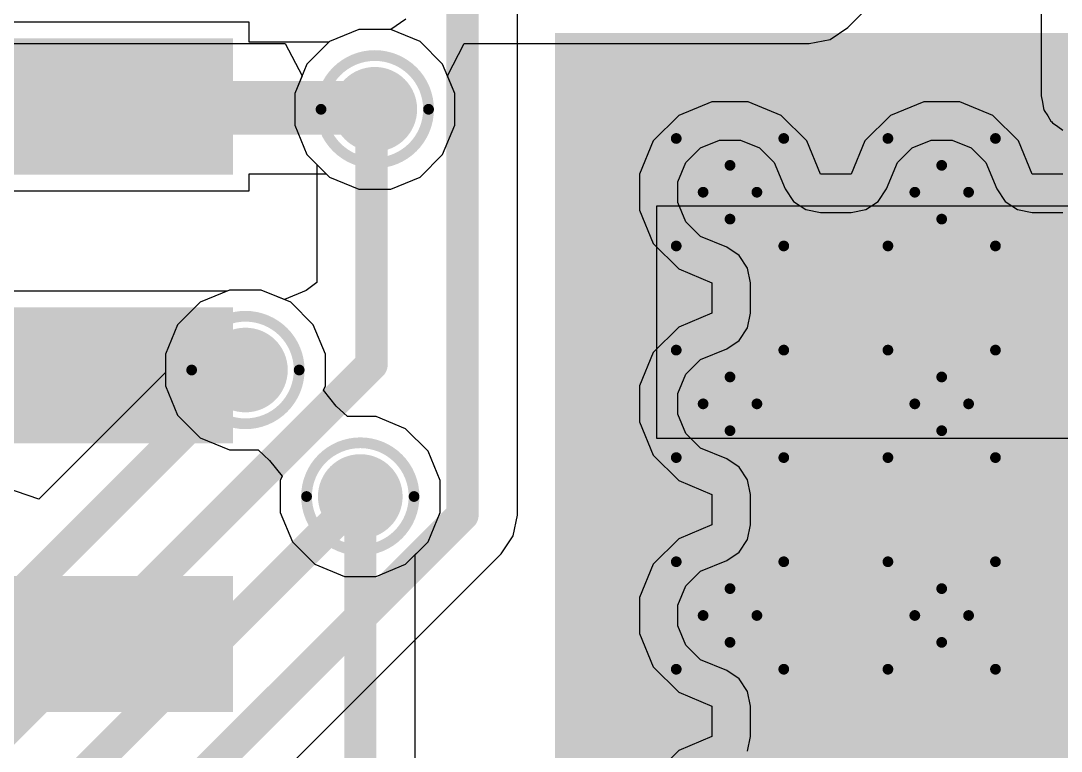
# Model space of a CAD drawing. Header units: inches. Extents: x -10 to 344, y -7 to 75.
# Drawn here: x 43.528 to 48.443, y 2.288 to 5.739 of the extents above; entities that cross this region are included whole.
import ezdxf

# ---------------------------------------------------------------- set-up
doc = ezdxf.new("R2010")
doc.units = ezdxf.units.IN
for name, color, linetype in [('Bottom Layer', 5, 'Continuous'), ('Drill Drawing', 1, 'Continuous'), ('Mid Layer 1', 16, 'Continuous'), ('Mid Layer 2', 76, 'Continuous'), ('Top Layer', 1, 'Continuous'), ('Top Paste', 8, 'Continuous'), ('Top Solder', 216, 'Continuous'), ('Via Holes', 16, 'Continuous')]:
    doc.layers.add(name, color=color, linetype=linetype)

# ---------------------------------------------------------------- blocks, each defined once
blk = doc.blocks.new('8_WSON__8_6__28')
at = {"layer": 'Top Layer'}
for points in [[(-1.69999787, 2.14999951), (1.70000295, 2.14999951), (1.70000295, -2.14999951), (-1.69999787, -2.14999951)], [(3.42500331, 0.85499956), (4.365003969999999, 0.85499956), (4.365003969999999, 0.41500044), (3.42500331, 0.41500044)], [(3.42500331, -0.41500044), (4.365003969999999, -0.41500044), (4.365003969999999, -0.85499956), (3.42500331, -0.85499956)], [(3.42500331, -1.68500044), (4.365003969999999, -1.68500044), (4.365003969999999, -2.12499956), (3.42500331, -2.12499956)]]:
    blk.add_hatch(color=1, dxfattribs=at).paths.add_polyline_path(points)
at = {"layer": 'Top Paste'}
for points in [[(3.42500331, 0.85499956), (4.365003969999999, 0.85499956), (4.365003969999999, 0.41500044), (3.42500331, 0.41500044)], [(3.42500331, -0.41500044), (4.365003969999999, -0.41500044), (4.365003969999999, -0.85499956), (3.42500331, -0.85499956)], [(3.42500331, -1.68500044), (4.365003969999999, -1.68500044), (4.365003969999999, -2.12499956), (3.42500331, -2.12499956)]]:
    blk.add_hatch(color=8, dxfattribs=at).paths.add_polyline_path(points)
at = {"layer": 'Top Solder'}
for points in [[(-1.80159787, 2.25159951), (1.80160295, 2.25159951), (1.80160295, -2.25159951), (-1.80159787, -2.25159951)], [(3.32340331, 0.9565995599999999), (4.46660397, 0.9565995599999999), (4.46660397, 0.31340044), (3.32340331, 0.31340044)], [(3.32340331, -0.31340044), (4.46660397, -0.31340044), (4.46660397, -0.9565995599999999), (3.32340331, -0.9565995599999999)], [(3.32340331, -1.58340044), (4.46660397, -1.58340044), (4.46660397, -2.22659956), (3.32340331, -2.22659956)]]:
    blk.add_hatch(color=216, dxfattribs=at).paths.add_polyline_path(points)

msp = doc.modelspace()

# ---------------------------------------------------------------- hatches: boundary and pattern name
at = {"layer": 'Bottom Layer'}
h = msp.add_hatch(color=5, dxfattribs=at)
edge = h.paths.add_edge_path()
edge.add_arc((45.20050141999999, 5.32083518), 0.1999996, 0, 360)
h = msp.add_hatch(color=5, dxfattribs=at)
edge = h.paths.add_edge_path()
edge.add_arc((46.87860322, 4.928997), 0.2499995, 0, 360)
h = msp.add_hatch(color=5, dxfattribs=at)
edge = h.paths.add_edge_path()
edge.add_arc((47.87860376, 4.92899446), 0.2499995, 0, 360)
h = msp.add_hatch(color=5, dxfattribs=at)
edge = h.paths.add_edge_path()
edge.add_arc((44.58939266, 4.088894539999999), 0.1999996, 0, 360)
h = msp.add_hatch(color=5, dxfattribs=at)
edge = h.paths.add_edge_path()
edge.add_arc((46.87860322, 3.92899646), 0.2499995, 0, 360)
h = msp.add_hatch(color=5, dxfattribs=at)
edge = h.paths.add_edge_path()
edge.add_arc((47.87860376, 3.92899392), 0.2499995, 0, 360)
h = msp.add_hatch(color=5, dxfattribs=at)
edge = h.paths.add_edge_path()
edge.add_arc((45.13205858, 3.4911411), 0.1999996, 0, 360)
h = msp.add_hatch(color=5, dxfattribs=at)
edge = h.paths.add_edge_path()
edge.add_arc((46.87860322, 2.92899846), 0.2499995, 0, 360)
h = msp.add_hatch(color=5, dxfattribs=at)
edge = h.paths.add_edge_path()
edge.add_arc((47.87860376, 2.92899592), 0.2499995, 0, 360)
at = {"layer": 'Mid Layer 1'}
h = msp.add_hatch(color=16, dxfattribs=at)
edge = h.paths.add_edge_path()
edge.add_arc((45.20050141999999, 5.32083518), 0.1999996, 0, 360)
h = msp.add_hatch(color=16, dxfattribs=at)
edge = h.paths.add_edge_path()
edge.add_arc((46.87860322, 4.928997), 0.2499995, 0, 360)
h = msp.add_hatch(color=16, dxfattribs=at)
edge = h.paths.add_edge_path()
edge.add_arc((47.87860376, 4.92899446), 0.2499995, 0, 360)
h = msp.add_hatch(color=16, dxfattribs=at)
edge = h.paths.add_edge_path()
edge.add_arc((44.58939266, 4.088894539999999), 0.1999996, 0, 360)
h = msp.add_hatch(color=16, dxfattribs=at)
edge = h.paths.add_edge_path()
edge.add_arc((46.87860322, 3.92899646), 0.2499995, 0, 360)
h = msp.add_hatch(color=16, dxfattribs=at)
edge = h.paths.add_edge_path()
edge.add_arc((47.87860376, 3.92899392), 0.2499995, 0, 360)
h = msp.add_hatch(color=16, dxfattribs=at)
edge = h.paths.add_edge_path()
edge.add_arc((45.13205858, 3.4911411), 0.1999996, 0, 360)
h = msp.add_hatch(color=16, dxfattribs=at)
edge = h.paths.add_edge_path()
edge.add_arc((46.87860322, 2.92899846), 0.2499995, 0, 360)
h = msp.add_hatch(color=16, dxfattribs=at)
edge = h.paths.add_edge_path()
edge.add_arc((47.87860376, 2.92899592), 0.2499995, 0, 360)
at = {"layer": 'Mid Layer 2'}
h = msp.add_hatch(color=76, dxfattribs=at)
edge = h.paths.add_edge_path()
edge.add_arc((45.20050141999999, 5.32083518), 0.1999996, 0, 360)
h = msp.add_hatch(color=76, dxfattribs=at)
edge = h.paths.add_edge_path()
edge.add_arc((46.87860322, 4.928997), 0.2499995, 0, 360)
h = msp.add_hatch(color=76, dxfattribs=at)
edge = h.paths.add_edge_path()
edge.add_arc((47.87860376, 4.92899446), 0.2499995, 0, 360)
h = msp.add_hatch(color=76, dxfattribs=at)
edge = h.paths.add_edge_path()
edge.add_arc((44.58939266, 4.088894539999999), 0.1999996, 0, 360)
h = msp.add_hatch(color=76, dxfattribs=at)
edge = h.paths.add_edge_path()
edge.add_arc((46.87860322, 3.92899646), 0.2499995, 0, 360)
h = msp.add_hatch(color=76, dxfattribs=at)
edge = h.paths.add_edge_path()
edge.add_arc((47.87860376, 3.92899392), 0.2499995, 0, 360)
h = msp.add_hatch(color=76, dxfattribs=at)
edge = h.paths.add_edge_path()
edge.add_arc((45.13205858, 3.4911411), 0.1999996, 0, 360)
h = msp.add_hatch(color=76, dxfattribs=at)
edge = h.paths.add_edge_path()
edge.add_arc((46.87860322, 2.92899846), 0.2499995, 0, 360)
h = msp.add_hatch(color=76, dxfattribs=at)
edge = h.paths.add_edge_path()
edge.add_arc((47.87860376, 2.92899592), 0.2499995, 0, 360)
at = {"layer": 'Top Layer'}
h = msp.add_hatch(color=1, dxfattribs=at)
edge = h.paths.add_edge_path()
edge.add_arc((45.20050141999999, 5.32083518), 0.1999996, 0, 360)
h = msp.add_hatch(color=1, dxfattribs=at)
edge = h.paths.add_edge_path()
edge.add_arc((46.87860322, 4.928997), 0.2499995, 0, 360)
h = msp.add_hatch(color=1, dxfattribs=at)
edge = h.paths.add_edge_path()
edge.add_arc((47.87860376, 4.92899446), 0.2499995, 0, 360)
h = msp.add_hatch(color=1, dxfattribs=at)
edge = h.paths.add_edge_path()
edge.add_arc((44.58939266, 4.088894539999999), 0.1999996, 0, 360)
h = msp.add_hatch(color=1, dxfattribs=at)
edge = h.paths.add_edge_path()
edge.add_arc((46.87860322, 3.92899646), 0.2499995, 0, 360)
h = msp.add_hatch(color=1, dxfattribs=at)
edge = h.paths.add_edge_path()
edge.add_arc((47.87860376, 3.92899392), 0.2499995, 0, 360)
h = msp.add_hatch(color=1, dxfattribs=at)
edge = h.paths.add_edge_path()
edge.add_arc((45.13205858, 3.4911411), 0.1999996, 0, 360)
h = msp.add_hatch(color=1, dxfattribs=at)
edge = h.paths.add_edge_path()
edge.add_arc((46.87860322, 2.92899846), 0.2499995, 0, 360)
h = msp.add_hatch(color=1, dxfattribs=at)
edge = h.paths.add_edge_path()
edge.add_arc((47.87860376, 2.92899592), 0.2499995, 0, 360)
at = {"layer": 'Via Holes'}
h = msp.add_hatch(color=7, dxfattribs=at)
edge = h.paths.add_edge_path()
edge.add_arc((45.20050141999999, 5.32083518), 0.0999998, 0, 360)
h = msp.add_hatch(color=7, dxfattribs=at)
edge = h.paths.add_edge_path()
edge.add_arc((46.87860322, 4.928997), 0.12499848, 0, 360)
h = msp.add_hatch(color=7, dxfattribs=at)
edge = h.paths.add_edge_path()
edge.add_arc((47.87860376, 4.92899446), 0.12499848, 0, 360)
h = msp.add_hatch(color=7, dxfattribs=at)
edge = h.paths.add_edge_path()
edge.add_arc((44.58939266, 4.088894539999999), 0.0999998, 0, 360)
h = msp.add_hatch(color=7, dxfattribs=at)
edge = h.paths.add_edge_path()
edge.add_arc((46.87860322, 3.92899646), 0.12499848, 0, 360)
h = msp.add_hatch(color=7, dxfattribs=at)
edge = h.paths.add_edge_path()
edge.add_arc((47.87860376, 3.92899392), 0.12499848, 0, 360)
h = msp.add_hatch(color=7, dxfattribs=at)
edge = h.paths.add_edge_path()
edge.add_arc((45.13205858, 3.4911411), 0.0999998, 0, 360)
h = msp.add_hatch(color=7, dxfattribs=at)
edge = h.paths.add_edge_path()
edge.add_arc((46.87860322, 2.92899846), 0.12499848, 0, 360)
h = msp.add_hatch(color=7, dxfattribs=at)
edge = h.paths.add_edge_path()
edge.add_arc((47.87860376, 2.92899592), 0.12499848, 0, 360)

# ---------------------------------------------------------------- linework, layer by layer
at = {"layer": 'Bottom Layer'}
for p, q in [((48.3488238, 7.750672839999999), (48.3488238, 5.38461966)), ((45.87391384, 3.40381082), (45.87391384, 6.00193364)), ((45.34668858, 5.7461023), (45.27564732, 5.69863478)), ((45.12535298, 5.69863478), (44.98649626, 5.64111902)), ((45.27564732, 5.69863478), (45.12535298, 5.69863478)), ((44.98649626, 5.64111902), (44.88021757999999, 5.53484034)), ((44.88021757999999, 5.53484034), (44.82270181999999, 5.39598362)), ((44.82270181999999, 5.39598362), (44.82270181999999, 5.245686739999999)), ((48.3488238, 5.38461966), (48.35471406, 5.355005799999999)), ((48.35471406, 5.355005799999999), (48.35886695999999, 5.32511762)), ((48.35886695999999, 5.32511762), (48.36157967999999, 5.32049736)), ((48.36157967999999, 5.32049736), (48.36262361999999, 5.315247179999999)), ((48.36262361999999, 5.315247179999999), (48.3793927, 5.29014944)), ((48.3793927, 5.29014944), (48.39467334, 5.26411698)), ((48.39467334, 5.26411698), (48.39894308, 5.260888639999999)), ((48.39894308, 5.260888639999999), (48.40191995999999, 5.256433479999999)), ((44.82270181999999, 5.245686739999999), (44.88021757999999, 5.106830019999999)), ((48.40191995999999, 5.256433479999999), (48.42701769999999, 5.2396644)), ((48.42701769999999, 5.2396644), (48.4510969, 5.22146022)), ((44.88021757999999, 5.106830019999999), (44.92645574, 5.06059186)), ((44.92645574, 5.06059186), (44.92645574, 4.50164708)), ((46.5328, 3.7656897), (46.5328, 4.8652049)), ((46.5328, 4.8652049), (49.0797596, 4.86520236)), ((44.92645574, 4.50164708), (44.8770502, 4.464524979999999)), ((44.51424421999999, 4.46669414), (44.3753875, 4.40917838)), ((44.6645411, 4.46669414), (44.51424421999999, 4.46669414)), ((44.7740532, 4.42133228), (44.6645411, 4.46669414)), ((44.8770502, 4.464524979999999), (44.7740532, 4.42133228)), ((44.3753875, 4.40917838), (44.26910882, 4.302899699999999)), ((44.26910882, 4.302899699999999), (44.21159306, 4.16404298)), ((44.21159306, 4.16404298), (44.21159306, 4.07734262)), ((44.21159306, 4.07734262), (43.61343068, 3.47918024)), ((52.42670236, 3.7656897), (46.5328, 3.7656897)), ((43.61343068, 3.47918024), (43.45249374, 3.53376992)), ((45.8542009, 3.3047051), (45.87391384, 3.40381082)), ((45.79806182, 3.22068698), (45.8542009, 3.3047051)), ((44.71887932, 2.14150448), (45.79806182, 3.22068698))]:
    msp.add_line(p, q, dxfattribs=at)
for points in [[(45.61493797999999, 3.40381082, 0.1524, 0.1524, 0), (45.61493797999999, 6.00193364, 0.1524, 0.1524, 0)], [(45.18543159999999, 5.30576536, 0.1524, 0.1524, 0), (45.20050141999999, 5.32083518, 0.1524, 0.1524, 0)], [(45.18543159999999, 4.1147238, 0.1524, 0.1524, 0), (45.18543159999999, 5.30576536, 0.1524, 0.1524, 0)], [(43.1556033, 2.0848955, 0.1524, 0.1524, 0), (45.18543159999999, 4.1147238, 0.1524, 0.1524, 0)], [(42.86479362, 2.3642955, 0.1524, 0.1524, 0), (44.58939266, 4.088894539999999, 0.1524, 0.1524, 0)], [(43.44641298, 1.8054955, 0.1524, 0.1524, 0), (45.13206365999999, 3.49114618, 0.1524, 0.1524, 0)], [(43.31975588, 1.10862872, 0.1524, 0.1524, 0), (45.61493797999999, 3.40381082, 0.1524, 0.1524, 0)]]:
    msp.add_lwpolyline(points, format="xyseb", dxfattribs=at)
for points in [[(45.1473316, 5.30576536, 0.0762, 0.0762, 1), (45.22353159999999, 5.30576536, 0.0762, 0.0762, 1)], [(45.1473316, 5.30576536, 0.0762, 0.0762, 1), (45.22353159999999, 5.30576536, 0.0762, 0.0762, 1)], [(45.16240142, 5.32083518, 0.0762, 0.0762, 1), (45.23860141999999, 5.32083518, 0.0762, 0.0762, 1)], [(45.1473316, 4.1147238, 0.0762, 0.0762, 1), (45.22353159999999, 4.1147238, 0.0762, 0.0762, 1)], [(45.1473316, 4.1147238, 0.0762, 0.0762, 1), (45.22353159999999, 4.1147238, 0.0762, 0.0762, 1)], [(44.55129266, 4.088894539999999, 0.0762, 0.0762, 1), (44.62749265999999, 4.088894539999999, 0.0762, 0.0762, 1)], [(45.09396365999999, 3.49114618, 0.0762, 0.0762, 1), (45.17016366, 3.49114618, 0.0762, 0.0762, 1)], [(45.57683797999999, 3.40381082, 0.0762, 0.0762, 1), (45.65303798, 3.40381082, 0.0762, 0.0762, 1)], [(45.57683797999999, 3.40381082, 0.0762, 0.0762, 1), (45.65303798, 3.40381082, 0.0762, 0.0762, 1)]]:
    msp.add_lwpolyline(points, format="xyseb", close=True, dxfattribs=at)
at = {"layer": 'Drill Drawing'}
for points in [[(45.45450142, 5.32083518, 0.0508, 0.0508, 1), (44.94650142, 5.32083518, 0.0508, 0.0508, 1)], [(44.93380141999999, 5.32083518, 0.0254, 0.0254, 1), (44.95920142, 5.32083518, 0.0254, 0.0254, 1)], [(45.44180142, 5.32083518, 0.0254, 0.0254, 1), (45.46720141999999, 5.32083518, 0.0254, 0.0254, 1)], [(46.61190322, 5.182996999999999, 0.0254, 0.0254, 1), (46.63730322, 5.182996999999999, 0.0254, 0.0254, 1)], [(46.61190322, 5.182996999999999, 0.0254, 0.0254, 1), (46.63730322, 5.182996999999999, 0.0254, 0.0254, 1)], [(47.11990322, 5.182996999999999, 0.0254, 0.0254, 1), (47.14530322, 5.182996999999999, 0.0254, 0.0254, 1)], [(47.11990322, 5.182996999999999, 0.0254, 0.0254, 1), (47.14530322, 5.182996999999999, 0.0254, 0.0254, 1)], [(47.61190376, 5.18299446, 0.0254, 0.0254, 1), (47.63730375999999, 5.18299446, 0.0254, 0.0254, 1)], [(47.61190376, 5.18299446, 0.0254, 0.0254, 1), (47.63730375999999, 5.18299446, 0.0254, 0.0254, 1)], [(48.11990376, 5.18299446, 0.0254, 0.0254, 1), (48.14530376, 5.18299446, 0.0254, 0.0254, 1)], [(48.11990376, 5.18299446, 0.0254, 0.0254, 1), (48.14530376, 5.18299446, 0.0254, 0.0254, 1)], [(46.86590322, 5.055997, 0.0254, 0.0254, 1), (46.89130322, 5.055997, 0.0254, 0.0254, 1)], [(46.86590322, 5.055997, 0.0254, 0.0254, 1), (46.89130322, 5.055997, 0.0254, 0.0254, 1)], [(47.86590376, 5.05599446, 0.0254, 0.0254, 1), (47.89130376, 5.05599446, 0.0254, 0.0254, 1)], [(47.86590376, 5.05599446, 0.0254, 0.0254, 1), (47.89130376, 5.05599446, 0.0254, 0.0254, 1)], [(46.73890322, 4.928997, 0.0254, 0.0254, 1), (46.76430322, 4.928997, 0.0254, 0.0254, 1)], [(46.73890322, 4.928997, 0.0254, 0.0254, 1), (46.76430322, 4.928997, 0.0254, 0.0254, 1)], [(46.99290322, 4.928997, 0.0254, 0.0254, 1), (47.01830322, 4.928997, 0.0254, 0.0254, 1)], [(46.99290322, 4.928997, 0.0254, 0.0254, 1), (47.01830322, 4.928997, 0.0254, 0.0254, 1)], [(47.73890375999999, 4.92899446, 0.0254, 0.0254, 1), (47.76430376, 4.92899446, 0.0254, 0.0254, 1)], [(47.73890375999999, 4.92899446, 0.0254, 0.0254, 1), (47.76430376, 4.92899446, 0.0254, 0.0254, 1)], [(47.99290376, 4.92899446, 0.0254, 0.0254, 1), (48.01830376, 4.92899446, 0.0254, 0.0254, 1)], [(47.99290376, 4.92899446, 0.0254, 0.0254, 1), (48.01830376, 4.92899446, 0.0254, 0.0254, 1)], [(46.86590322, 4.801997, 0.0254, 0.0254, 1), (46.89130322, 4.801997, 0.0254, 0.0254, 1)], [(46.86590322, 4.801997, 0.0254, 0.0254, 1), (46.89130322, 4.801997, 0.0254, 0.0254, 1)], [(47.86590376, 4.80199446, 0.0254, 0.0254, 1), (47.89130376, 4.80199446, 0.0254, 0.0254, 1)], [(47.86590376, 4.80199446, 0.0254, 0.0254, 1), (47.89130376, 4.80199446, 0.0254, 0.0254, 1)], [(46.61190322, 4.674996999999999, 0.0254, 0.0254, 1), (46.63730322, 4.674996999999999, 0.0254, 0.0254, 1)], [(46.61190322, 4.674996999999999, 0.0254, 0.0254, 1), (46.63730322, 4.674996999999999, 0.0254, 0.0254, 1)], [(47.11990322, 4.674996999999999, 0.0254, 0.0254, 1), (47.14530322, 4.674996999999999, 0.0254, 0.0254, 1)], [(47.11990322, 4.674996999999999, 0.0254, 0.0254, 1), (47.14530322, 4.674996999999999, 0.0254, 0.0254, 1)], [(47.61190376, 4.67499446, 0.0254, 0.0254, 1), (47.63730375999999, 4.67499446, 0.0254, 0.0254, 1)], [(47.61190376, 4.67499446, 0.0254, 0.0254, 1), (47.63730375999999, 4.67499446, 0.0254, 0.0254, 1)], [(48.11990376, 4.67499446, 0.0254, 0.0254, 1), (48.14530376, 4.67499446, 0.0254, 0.0254, 1)], [(48.11990376, 4.67499446, 0.0254, 0.0254, 1), (48.14530376, 4.67499446, 0.0254, 0.0254, 1)], [(44.84339266, 4.088894539999999, 0.0508, 0.0508, 1), (44.33539266, 4.088894539999999, 0.0508, 0.0508, 1)], [(46.61190322, 4.18299646, 0.0254, 0.0254, 1), (46.63730322, 4.18299646, 0.0254, 0.0254, 1)], [(46.61190322, 4.18299646, 0.0254, 0.0254, 1), (46.63730322, 4.18299646, 0.0254, 0.0254, 1)], [(47.11990322, 4.18299646, 0.0254, 0.0254, 1), (47.14530322, 4.18299646, 0.0254, 0.0254, 1)], [(47.11990322, 4.18299646, 0.0254, 0.0254, 1), (47.14530322, 4.18299646, 0.0254, 0.0254, 1)], [(47.61190376, 4.182993919999999, 0.0254, 0.0254, 1), (47.63730375999999, 4.182993919999999, 0.0254, 0.0254, 1)], [(47.61190376, 4.182993919999999, 0.0254, 0.0254, 1), (47.63730375999999, 4.182993919999999, 0.0254, 0.0254, 1)], [(48.11990376, 4.182993919999999, 0.0254, 0.0254, 1), (48.14530376, 4.182993919999999, 0.0254, 0.0254, 1)], [(48.11990376, 4.182993919999999, 0.0254, 0.0254, 1), (48.14530376, 4.182993919999999, 0.0254, 0.0254, 1)], [(44.32269265999999, 4.088894539999999, 0.0254, 0.0254, 1), (44.34809266, 4.088894539999999, 0.0254, 0.0254, 1)], [(44.83069266, 4.088894539999999, 0.0254, 0.0254, 1), (44.85609266, 4.088894539999999, 0.0254, 0.0254, 1)], [(46.86590322, 4.055996459999999, 0.0254, 0.0254, 1), (46.89130322, 4.055996459999999, 0.0254, 0.0254, 1)], [(46.86590322, 4.055996459999999, 0.0254, 0.0254, 1), (46.89130322, 4.055996459999999, 0.0254, 0.0254, 1)], [(47.86590376, 4.05599392, 0.0254, 0.0254, 1), (47.89130376, 4.05599392, 0.0254, 0.0254, 1)], [(47.86590376, 4.05599392, 0.0254, 0.0254, 1), (47.89130376, 4.05599392, 0.0254, 0.0254, 1)], [(46.73890322, 3.92899646, 0.0254, 0.0254, 1), (46.76430322, 3.92899646, 0.0254, 0.0254, 1)], [(46.73890322, 3.92899646, 0.0254, 0.0254, 1), (46.76430322, 3.92899646, 0.0254, 0.0254, 1)], [(46.99290322, 3.92899646, 0.0254, 0.0254, 1), (47.01830322, 3.92899646, 0.0254, 0.0254, 1)], [(46.99290322, 3.92899646, 0.0254, 0.0254, 1), (47.01830322, 3.92899646, 0.0254, 0.0254, 1)], [(47.73890375999999, 3.92899392, 0.0254, 0.0254, 1), (47.76430376, 3.92899392, 0.0254, 0.0254, 1)], [(47.73890375999999, 3.92899392, 0.0254, 0.0254, 1), (47.76430376, 3.92899392, 0.0254, 0.0254, 1)], [(47.99290376, 3.92899392, 0.0254, 0.0254, 1), (48.01830376, 3.92899392, 0.0254, 0.0254, 1)], [(47.99290376, 3.92899392, 0.0254, 0.0254, 1), (48.01830376, 3.92899392, 0.0254, 0.0254, 1)], [(46.86590322, 3.80199646, 0.0254, 0.0254, 1), (46.89130322, 3.80199646, 0.0254, 0.0254, 1)], [(46.86590322, 3.80199646, 0.0254, 0.0254, 1), (46.89130322, 3.80199646, 0.0254, 0.0254, 1)], [(47.86590376, 3.80199392, 0.0254, 0.0254, 1), (47.89130376, 3.80199392, 0.0254, 0.0254, 1)], [(47.86590376, 3.80199392, 0.0254, 0.0254, 1), (47.89130376, 3.80199392, 0.0254, 0.0254, 1)], [(45.38605858, 3.4911411, 0.0508, 0.0508, 1), (44.87805858, 3.4911411, 0.0508, 0.0508, 1)], [(46.61190322, 3.67499646, 0.0254, 0.0254, 1), (46.63730322, 3.67499646, 0.0254, 0.0254, 1)], [(46.61190322, 3.67499646, 0.0254, 0.0254, 1), (46.63730322, 3.67499646, 0.0254, 0.0254, 1)], [(47.11990322, 3.67499646, 0.0254, 0.0254, 1), (47.14530322, 3.67499646, 0.0254, 0.0254, 1)], [(47.11990322, 3.67499646, 0.0254, 0.0254, 1), (47.14530322, 3.67499646, 0.0254, 0.0254, 1)], [(47.61190376, 3.67499392, 0.0254, 0.0254, 1), (47.63730375999999, 3.67499392, 0.0254, 0.0254, 1)], [(47.61190376, 3.67499392, 0.0254, 0.0254, 1), (47.63730375999999, 3.67499392, 0.0254, 0.0254, 1)], [(48.11990376, 3.67499392, 0.0254, 0.0254, 1), (48.14530376, 3.67499392, 0.0254, 0.0254, 1)], [(48.11990376, 3.67499392, 0.0254, 0.0254, 1), (48.14530376, 3.67499392, 0.0254, 0.0254, 1)], [(44.86535858, 3.4911411, 0.0254, 0.0254, 1), (44.89075858, 3.4911411, 0.0254, 0.0254, 1)], [(45.37335857999999, 3.4911411, 0.0254, 0.0254, 1), (45.39875858, 3.4911411, 0.0254, 0.0254, 1)], [(46.61190322, 3.18299846, 0.0254, 0.0254, 1), (46.63730322, 3.18299846, 0.0254, 0.0254, 1)], [(46.61190322, 3.18299846, 0.0254, 0.0254, 1), (46.63730322, 3.18299846, 0.0254, 0.0254, 1)], [(47.11990322, 3.18299846, 0.0254, 0.0254, 1), (47.14530322, 3.18299846, 0.0254, 0.0254, 1)], [(47.11990322, 3.18299846, 0.0254, 0.0254, 1), (47.14530322, 3.18299846, 0.0254, 0.0254, 1)], [(47.61190376, 3.18299592, 0.0254, 0.0254, 1), (47.63730375999999, 3.18299592, 0.0254, 0.0254, 1)], [(47.61190376, 3.18299592, 0.0254, 0.0254, 1), (47.63730375999999, 3.18299592, 0.0254, 0.0254, 1)], [(48.11990376, 3.18299592, 0.0254, 0.0254, 1), (48.14530376, 3.18299592, 0.0254, 0.0254, 1)], [(48.11990376, 3.18299592, 0.0254, 0.0254, 1), (48.14530376, 3.18299592, 0.0254, 0.0254, 1)], [(46.86590322, 3.05599846, 0.0254, 0.0254, 1), (46.89130322, 3.05599846, 0.0254, 0.0254, 1)], [(46.86590322, 3.05599846, 0.0254, 0.0254, 1), (46.89130322, 3.05599846, 0.0254, 0.0254, 1)], [(47.86590376, 3.05599592, 0.0254, 0.0254, 1), (47.89130376, 3.05599592, 0.0254, 0.0254, 1)], [(47.86590376, 3.05599592, 0.0254, 0.0254, 1), (47.89130376, 3.05599592, 0.0254, 0.0254, 1)], [(46.73890322, 2.92899846, 0.0254, 0.0254, 1), (46.76430322, 2.92899846, 0.0254, 0.0254, 1)], [(46.73890322, 2.92899846, 0.0254, 0.0254, 1), (46.76430322, 2.92899846, 0.0254, 0.0254, 1)], [(46.99290322, 2.92899846, 0.0254, 0.0254, 1), (47.01830322, 2.92899846, 0.0254, 0.0254, 1)], [(46.99290322, 2.92899846, 0.0254, 0.0254, 1), (47.01830322, 2.92899846, 0.0254, 0.0254, 1)], [(47.73890375999999, 2.92899592, 0.0254, 0.0254, 1), (47.76430376, 2.92899592, 0.0254, 0.0254, 1)], [(47.73890375999999, 2.92899592, 0.0254, 0.0254, 1), (47.76430376, 2.92899592, 0.0254, 0.0254, 1)], [(47.99290376, 2.92899592, 0.0254, 0.0254, 1), (48.01830376, 2.92899592, 0.0254, 0.0254, 1)], [(47.99290376, 2.92899592, 0.0254, 0.0254, 1), (48.01830376, 2.92899592, 0.0254, 0.0254, 1)], [(46.86590322, 2.80199846, 0.0254, 0.0254, 1), (46.89130322, 2.80199846, 0.0254, 0.0254, 1)], [(46.86590322, 2.80199846, 0.0254, 0.0254, 1), (46.89130322, 2.80199846, 0.0254, 0.0254, 1)], [(47.86590376, 2.80199592, 0.0254, 0.0254, 1), (47.89130376, 2.80199592, 0.0254, 0.0254, 1)], [(47.86590376, 2.80199592, 0.0254, 0.0254, 1), (47.89130376, 2.80199592, 0.0254, 0.0254, 1)], [(46.61190322, 2.67499846, 0.0254, 0.0254, 1), (46.63730322, 2.67499846, 0.0254, 0.0254, 1)], [(46.61190322, 2.67499846, 0.0254, 0.0254, 1), (46.63730322, 2.67499846, 0.0254, 0.0254, 1)], [(47.11990322, 2.67499846, 0.0254, 0.0254, 1), (47.14530322, 2.67499846, 0.0254, 0.0254, 1)], [(47.11990322, 2.67499846, 0.0254, 0.0254, 1), (47.14530322, 2.67499846, 0.0254, 0.0254, 1)], [(47.61190376, 2.67499592, 0.0254, 0.0254, 1), (47.63730375999999, 2.67499592, 0.0254, 0.0254, 1)], [(47.61190376, 2.67499592, 0.0254, 0.0254, 1), (47.63730375999999, 2.67499592, 0.0254, 0.0254, 1)], [(48.11990376, 2.67499592, 0.0254, 0.0254, 1), (48.14530376, 2.67499592, 0.0254, 0.0254, 1)], [(48.11990376, 2.67499592, 0.0254, 0.0254, 1), (48.14530376, 2.67499592, 0.0254, 0.0254, 1)]]:
    msp.add_lwpolyline(points, format="xyseb", close=True, dxfattribs=at)
for points in [[(46.62460322, 5.182996999999999, 0.0508, 0.0508, 0), (46.87860322, 5.055997, 0.0508, 0.0508, 0)], [(46.62460322, 5.182996999999999, 0.0508, 0.0508, 0), (46.75160321999999, 4.928997, 0.0508, 0.0508, 0)], [(46.87860322, 5.055997, 0.0508, 0.0508, 0), (47.13260322, 5.182996999999999, 0.0508, 0.0508, 0)], [(47.00560322, 4.928997, 0.0508, 0.0508, 0), (47.13260322, 5.182996999999999, 0.0508, 0.0508, 0)], [(47.62460376, 5.18299446, 0.0508, 0.0508, 0), (47.87860376, 5.05599446, 0.0508, 0.0508, 0)], [(47.62460376, 5.18299446, 0.0508, 0.0508, 0), (47.75160376, 4.92899446, 0.0508, 0.0508, 0)], [(47.87860376, 5.05599446, 0.0508, 0.0508, 0), (48.13260375999999, 5.18299446, 0.0508, 0.0508, 0)], [(48.00560375999999, 4.92899446, 0.0508, 0.0508, 0), (48.13260375999999, 5.18299446, 0.0508, 0.0508, 0)], [(46.62460322, 4.674996999999999, 0.0508, 0.0508, 0), (46.75160321999999, 4.928997, 0.0508, 0.0508, 0)], [(47.00560322, 4.928997, 0.0508, 0.0508, 0), (47.13260322, 4.674996999999999, 0.0508, 0.0508, 0)], [(47.62460376, 4.67499446, 0.0508, 0.0508, 0), (47.75160376, 4.92899446, 0.0508, 0.0508, 0)], [(48.00560375999999, 4.92899446, 0.0508, 0.0508, 0), (48.13260375999999, 4.67499446, 0.0508, 0.0508, 0)], [(46.62460322, 4.674996999999999, 0.0508, 0.0508, 0), (46.87860322, 4.801997, 0.0508, 0.0508, 0)], [(46.87860322, 4.801997, 0.0508, 0.0508, 0), (47.13260322, 4.674996999999999, 0.0508, 0.0508, 0)], [(47.62460376, 4.67499446, 0.0508, 0.0508, 0), (47.87860376, 4.80199446, 0.0508, 0.0508, 0)], [(47.87860376, 4.80199446, 0.0508, 0.0508, 0), (48.13260375999999, 4.67499446, 0.0508, 0.0508, 0)], [(46.62460322, 4.18299646, 0.0508, 0.0508, 0), (46.87860322, 4.055996459999999, 0.0508, 0.0508, 0)], [(46.62460322, 4.18299646, 0.0508, 0.0508, 0), (46.75160321999999, 3.92899646, 0.0508, 0.0508, 0)], [(46.87860322, 4.055996459999999, 0.0508, 0.0508, 0), (47.13260322, 4.18299646, 0.0508, 0.0508, 0)], [(47.00560322, 3.92899646, 0.0508, 0.0508, 0), (47.13260322, 4.18299646, 0.0508, 0.0508, 0)], [(47.62460376, 4.182993919999999, 0.0508, 0.0508, 0), (47.87860376, 4.05599392, 0.0508, 0.0508, 0)], [(47.62460376, 4.182993919999999, 0.0508, 0.0508, 0), (47.75160376, 3.92899392, 0.0508, 0.0508, 0)], [(47.87860376, 4.05599392, 0.0508, 0.0508, 0), (48.13260375999999, 4.182993919999999, 0.0508, 0.0508, 0)], [(48.00560375999999, 3.92899392, 0.0508, 0.0508, 0), (48.13260375999999, 4.182993919999999, 0.0508, 0.0508, 0)], [(46.62460322, 3.67499646, 0.0508, 0.0508, 0), (46.75160321999999, 3.92899646, 0.0508, 0.0508, 0)], [(47.00560322, 3.92899646, 0.0508, 0.0508, 0), (47.13260322, 3.67499646, 0.0508, 0.0508, 0)], [(47.62460376, 3.67499392, 0.0508, 0.0508, 0), (47.75160376, 3.92899392, 0.0508, 0.0508, 0)], [(48.00560375999999, 3.92899392, 0.0508, 0.0508, 0), (48.13260375999999, 3.67499392, 0.0508, 0.0508, 0)], [(46.62460322, 3.67499646, 0.0508, 0.0508, 0), (46.87860322, 3.80199646, 0.0508, 0.0508, 0)], [(46.87860322, 3.80199646, 0.0508, 0.0508, 0), (47.13260322, 3.67499646, 0.0508, 0.0508, 0)], [(47.62460376, 3.67499392, 0.0508, 0.0508, 0), (47.87860376, 3.80199392, 0.0508, 0.0508, 0)], [(47.87860376, 3.80199392, 0.0508, 0.0508, 0), (48.13260375999999, 3.67499392, 0.0508, 0.0508, 0)], [(46.62460322, 3.18299846, 0.0508, 0.0508, 0), (46.87860322, 3.05599846, 0.0508, 0.0508, 0)], [(46.62460322, 3.18299846, 0.0508, 0.0508, 0), (46.75160321999999, 2.92899846, 0.0508, 0.0508, 0)], [(46.87860322, 3.05599846, 0.0508, 0.0508, 0), (47.13260322, 3.18299846, 0.0508, 0.0508, 0)], [(47.00560322, 2.92899846, 0.0508, 0.0508, 0), (47.13260322, 3.18299846, 0.0508, 0.0508, 0)], [(47.62460376, 3.18299592, 0.0508, 0.0508, 0), (47.87860376, 3.05599592, 0.0508, 0.0508, 0)], [(47.62460376, 3.18299592, 0.0508, 0.0508, 0), (47.75160376, 2.92899592, 0.0508, 0.0508, 0)], [(47.87860376, 3.05599592, 0.0508, 0.0508, 0), (48.13260375999999, 3.18299592, 0.0508, 0.0508, 0)], [(48.00560375999999, 2.92899592, 0.0508, 0.0508, 0), (48.13260375999999, 3.18299592, 0.0508, 0.0508, 0)], [(46.62460322, 2.67499846, 0.0508, 0.0508, 0), (46.75160321999999, 2.92899846, 0.0508, 0.0508, 0)], [(47.00560322, 2.92899846, 0.0508, 0.0508, 0), (47.13260322, 2.67499846, 0.0508, 0.0508, 0)], [(47.62460376, 2.67499592, 0.0508, 0.0508, 0), (47.75160376, 2.92899592, 0.0508, 0.0508, 0)], [(48.00560375999999, 2.92899592, 0.0508, 0.0508, 0), (48.13260375999999, 2.67499592, 0.0508, 0.0508, 0)], [(46.62460322, 2.67499846, 0.0508, 0.0508, 0), (46.87860322, 2.80199846, 0.0508, 0.0508, 0)], [(46.87860322, 2.80199846, 0.0508, 0.0508, 0), (47.13260322, 2.67499846, 0.0508, 0.0508, 0)], [(47.62460376, 2.67499592, 0.0508, 0.0508, 0), (47.87860376, 2.80199592, 0.0508, 0.0508, 0)], [(47.87860376, 2.80199592, 0.0508, 0.0508, 0), (48.13260375999999, 2.67499592, 0.0508, 0.0508, 0)]]:
    msp.add_lwpolyline(points, format="xyseb", dxfattribs=at)
at = {"layer": 'Mid Layer 1'}
for p, q in [((45.12535298, 5.69863478), (44.98649626, 5.64111902)), ((45.27564986, 5.69863478), (45.12535298, 5.69863478)), ((45.41450658, 5.64111902), (45.27564986, 5.69863478)), ((44.98649626, 5.64111902), (44.88021757999999, 5.53484034)), ((45.52078526, 5.53484034), (45.41450658, 5.64111902)), ((44.88021757999999, 5.53484034), (44.82270181999999, 5.39598362)), ((45.57830102, 5.39598362), (45.52078526, 5.53484034)), ((44.82270181999999, 5.39598362), (44.82270181999999, 5.245686739999999)), ((45.57830102, 5.245686739999999), (45.57830102, 5.39598362)), ((44.82270181999999, 5.245686739999999), (44.88021757999999, 5.106830019999999)), ((45.52078526, 5.106830019999999), (45.57830102, 5.245686739999999)), ((44.88021757999999, 5.106830019999999), (44.98649626, 5.000551339999999)), ((45.41450658, 5.000551339999999), (45.52078526, 5.106830019999999)), ((44.98649626, 5.000551339999999), (45.12535298, 4.943035579999999)), ((45.27564986, 4.943035579999999), (45.41450658, 5.000551339999999)), ((45.12535298, 4.943035579999999), (45.27564986, 4.943035579999999)), ((44.51424421999999, 4.46669414), (44.3753875, 4.40917838)), ((44.6645411, 4.46669414), (44.51424421999999, 4.46669414)), ((44.80339782, 4.40917838), (44.6645411, 4.46669414)), ((44.3753875, 4.40917838), (44.26910882, 4.302899699999999)), ((44.9096765, 4.302899699999999), (44.80339782, 4.40917838)), ((44.26910882, 4.302899699999999), (44.21159306, 4.16404298)), ((44.96719226, 4.16404298), (44.9096765, 4.302899699999999)), ((44.21159306, 4.16404298), (44.21159306, 4.0137461)), ((44.96719226, 4.0137461), (44.96719226, 4.16404298)), ((44.21159306, 4.0137461), (44.26910882, 3.874889379999999)), ((44.95868834, 3.99321274), (44.96719226, 4.0137461)), ((45.01764936, 3.91861548), (44.95868834, 3.99321274)), ((45.07217046, 3.8689407), (45.01764936, 3.91861548)), ((44.26910882, 3.874889379999999), (44.3753875, 3.7686107)), ((45.20720702, 3.8689407), (45.07217046, 3.8689407)), ((45.34606374, 3.81142494), (45.20720702, 3.8689407)), ((45.45234242, 3.70514626), (45.34606374, 3.81142494)), ((44.3753875, 3.7686107), (44.51424421999999, 3.711094939999999)), ((44.51424421999999, 3.711094939999999), (44.64928078, 3.711094939999999)), ((44.64928078, 3.711094939999999), (44.70380187999999, 3.66142016)), ((45.50985817999999, 3.56628954), (45.45234242, 3.70514626)), ((44.70380187999999, 3.66142016), (44.7627629, 3.5868229)), ((44.7627629, 3.5868229), (44.75425898, 3.56628954)), ((44.75425898, 3.56628954), (44.75425898, 3.41599266)), ((45.50985817999999, 3.41599266), (45.50985817999999, 3.56628954)), ((44.75425898, 3.41599266), (44.81177474, 3.27713594)), ((45.45234242, 3.27713594), (45.50985817999999, 3.41599266)), ((44.81177474, 3.27713594), (44.91805341999999, 3.17085726)), ((45.34606374, 3.17085726), (45.45234242, 3.27713594)), ((44.91805341999999, 3.17085726), (45.05691013999999, 3.1133415)), ((45.20720702, 3.1133415), (45.34606374, 3.17085726)), ((45.05691013999999, 3.1133415), (45.20720702, 3.1133415))]:
    msp.add_line(p, q, dxfattribs=at)
at = {"layer": 'Mid Layer 2'}
for p, q in [((47.43553377999999, 5.7073673), (47.579788, 5.851621519999999)), ((47.35151566, 5.65122822), (47.43553377999999, 5.7073673)), ((43.28142728, 5.631515279999999), (44.77777176, 5.631515279999999)), ((44.77777176, 5.631515279999999), (44.85713406, 5.47911274)), ((45.54386878, 5.47911274), (45.62323108, 5.631515279999999)), ((45.62323108, 5.631515279999999), (47.25240994, 5.631515279999999)), ((47.25240994, 5.631515279999999), (47.35151566, 5.65122822)), ((44.85713406, 5.47911274), (44.82270181999999, 5.39598362)), ((45.57830102, 5.39598362), (45.54386878, 5.47911274)), ((44.82270181999999, 5.39598362), (44.82270181999999, 5.245686739999999)), ((45.57830102, 5.245686739999999), (45.57830102, 5.39598362)), ((46.79350813999999, 5.3567965), (46.63627452, 5.29166836)), ((46.9636983, 5.3567965), (46.79350813999999, 5.3567965)), ((47.12093192, 5.29166836), (46.9636983, 5.3567965)), ((47.79350868, 5.35679396), (47.63627506, 5.29166582)), ((47.96369884, 5.35679396), (47.79350868, 5.35679396)), ((48.12093246, 5.29166582), (47.96369884, 5.35679396)), ((46.63627452, 5.29166836), (46.51593185999999, 5.1713257)), ((47.24127458, 5.1713257), (47.12093192, 5.29166836)), ((47.63627506, 5.29166582), (47.5159324, 5.17132316)), ((48.24127512, 5.17132316), (48.12093246, 5.29166582)), ((44.82270181999999, 5.245686739999999), (44.88021757999999, 5.106830019999999)), ((45.52078526, 5.106830019999999), (45.57830102, 5.245686739999999)), ((46.51593185999999, 5.1713257), (46.45080372, 5.01409208)), ((46.73896418, 5.137985659999999), (46.82956598, 5.17551416)), ((46.82956598, 5.17551416), (46.92764046, 5.17551416)), ((46.92764046, 5.17551416), (47.01824226, 5.137985659999999)), ((47.30640271999999, 5.01409462), (47.24127458, 5.1713257)), ((47.5159324, 5.17132316), (47.45080426, 5.01409208)), ((47.73896472, 5.13798312), (47.82956652, 5.17551162)), ((47.82956652, 5.17551162), (47.92764099999999, 5.17551162)), ((47.92764099999999, 5.17551162), (48.0182428, 5.13798312)), ((48.30640326, 5.01409208), (48.24127512, 5.17132316)), ((46.66961456, 5.068636039999999), (46.73896418, 5.137985659999999)), ((47.01824226, 5.137985659999999), (47.08759188, 5.068636039999999)), ((47.66961509999999, 5.0686335), (47.73896472, 5.13798312)), ((48.0182428, 5.13798312), (48.08759242, 5.0686335)), ((44.88021757999999, 5.106830019999999), (44.98649626, 5.000551339999999)), ((45.41450658, 5.000551339999999), (45.52078526, 5.106830019999999)), ((46.63208606, 4.97803424), (46.66961456, 5.068636039999999)), ((47.08759188, 5.068636039999999), (47.1389202, 4.9447196)), ((47.61828678, 4.94471706), (47.66961509999999, 5.0686335)), ((48.08759242, 5.0686335), (48.13892074, 4.94471706)), ((46.45080372, 5.01409208), (46.45080372, 4.84390192)), ((47.45080426, 5.01409208), (47.30640271999999, 5.01409462)), ((48.4508048, 5.01409462), (48.30640326, 5.01409208)), ((44.98649626, 5.000551339999999), (45.12535298, 4.943035579999999)), ((45.27564986, 4.943035579999999), (45.41450658, 5.000551339999999)), ((46.63208606, 4.879959759999999), (46.63208606, 4.97803424)), ((45.12535298, 4.943035579999999), (45.27564986, 4.943035579999999)), ((47.1389202, 4.9447196), (47.178214, 4.885910979999999)), ((47.57898789999999, 4.88590336), (47.61828678, 4.94471706)), ((48.13892074, 4.94471706), (48.17821708, 4.885905899999999)), ((46.66961456, 4.789357959999999), (46.63208606, 4.879959759999999)), ((47.178214, 4.885910979999999), (47.2370277, 4.8466121)), ((47.52017674, 4.846609559999999), (47.57898789999999, 4.88590336)), ((48.17821708, 4.885905899999999), (48.23703078, 4.846609559999999)), ((46.45080372, 4.84390192), (46.51593185999999, 4.6866683)), ((47.2370277, 4.8466121), (47.30640018, 4.83281228)), ((47.30640018, 4.83281228), (47.45080172, 4.832809739999999)), ((47.45080172, 4.832809739999999), (47.52017674, 4.846609559999999)), ((48.23703078, 4.846609559999999), (48.30640579999999, 4.832809739999999)), ((48.30640579999999, 4.832809739999999), (48.45080734, 4.83281228)), ((46.73896418, 4.72000834), (46.66961456, 4.789357959999999)), ((46.86287808, 4.66868002), (46.73896418, 4.72000834)), ((46.51593185999999, 4.6866683), (46.63627452, 4.56632564)), ((46.92169178, 4.62938368), (46.86287808, 4.66868002)), ((46.96098812, 4.57056998), (46.92169178, 4.62938368)), ((46.63627452, 4.56632564), (46.7935056, 4.5011975)), ((46.97478793999999, 4.5011975), (46.96098812, 4.57056998)), ((46.7935056, 4.5011975), (46.7935056, 4.356795959999999)), ((46.97478793999999, 4.356795959999999), (46.97478793999999, 4.5011975)), ((44.51424421999999, 4.46669414), (44.3753875, 4.40917838)), ((44.6645411, 4.46669414), (44.51424421999999, 4.46669414)), ((44.80339782, 4.40917838), (44.6645411, 4.46669414)), ((44.3753875, 4.40917838), (44.26910882, 4.302899699999999)), ((44.9096765, 4.302899699999999), (44.80339782, 4.40917838)), ((46.7935056, 4.356795959999999), (46.63627452, 4.29166782)), ((46.96098812, 4.28742348), (46.97478793999999, 4.356795959999999)), ((44.26910882, 4.302899699999999), (44.21159306, 4.16404298)), ((44.96719226, 4.16404298), (44.9096765, 4.302899699999999)), ((46.63627452, 4.29166782), (46.51593185999999, 4.171325159999999)), ((46.92169178, 4.22860978), (46.96098812, 4.28742348)), ((46.86288061999999, 4.18931344), (46.92169178, 4.22860978)), ((46.73896418, 4.13798512), (46.86288061999999, 4.18931344)), ((44.21159306, 4.16404298), (44.21159306, 4.0137461)), ((44.96719226, 4.0137461), (44.96719226, 4.16404298)), ((46.51593185999999, 4.171325159999999), (46.45080372, 4.01409154)), ((46.66961456, 4.0686355), (46.73896418, 4.13798512)), ((46.63208606, 3.9780337), (46.66961456, 4.0686355)), ((44.21159306, 4.0137461), (44.26910882, 3.874889379999999)), ((44.95868834, 3.99321274), (44.96719226, 4.0137461)), ((45.01764936, 3.91861548), (44.95868834, 3.99321274)), ((46.45080372, 4.01409154), (46.45080372, 3.84390138)), ((46.63208606, 3.87995922), (46.63208606, 3.9780337)), ((45.07217046, 3.8689407), (45.01764936, 3.91861548)), ((44.26910882, 3.874889379999999), (44.3753875, 3.7686107)), ((45.20720702, 3.8689407), (45.07217046, 3.8689407)), ((45.34606374, 3.81142494), (45.20720702, 3.8689407)), ((46.45080372, 3.84390138), (46.51593185999999, 3.68666776)), ((46.66961456, 3.78935742), (46.63208606, 3.87995922)), ((45.45234242, 3.70514626), (45.34606374, 3.81142494)), ((46.73896418, 3.7200078), (46.66961456, 3.78935742)), ((44.3753875, 3.7686107), (44.51424421999999, 3.711094939999999)), ((44.51424421999999, 3.711094939999999), (44.64928078, 3.711094939999999)), ((44.64928078, 3.711094939999999), (44.70380187999999, 3.66142016)), ((45.50985817999999, 3.56628954), (45.45234242, 3.70514626)), ((46.51593185999999, 3.68666776), (46.63627452, 3.566325099999999)), ((46.86287808, 3.668679479999999), (46.73896418, 3.7200078)), ((44.70380187999999, 3.66142016), (44.7627629, 3.5868229)), ((46.92169178, 3.629383139999999), (46.86287808, 3.668679479999999)), ((46.96098812, 3.570569439999999), (46.92169178, 3.629383139999999)), ((44.7627629, 3.5868229), (44.75425898, 3.56628954)), ((44.75425898, 3.56628954), (44.75425898, 3.41599266)), ((45.50985817999999, 3.41599266), (45.50985817999999, 3.56628954)), ((46.63627452, 3.566325099999999), (46.7935056, 3.50119696)), ((46.97478793999999, 3.50119696), (46.96098812, 3.570569439999999)), ((46.7935056, 3.50119696), (46.7935056, 3.35679796)), ((46.97478793999999, 3.35679796), (46.97478793999999, 3.50119696)), ((44.75425898, 3.41599266), (44.81177474, 3.27713594)), ((45.45234242, 3.27713594), (45.50985817999999, 3.41599266)), ((46.7935056, 3.35679796), (46.63627452, 3.29166982)), ((46.96098812, 3.28742548), (46.97478793999999, 3.35679796)), ((44.81177474, 3.27713594), (44.91805341999999, 3.17085726)), ((45.34606374, 3.17085726), (45.45234242, 3.27713594)), ((46.63627452, 3.29166982), (46.51593185999999, 3.17132716)), ((46.92169178, 3.22861178), (46.96098812, 3.28742548)), ((46.86288061999999, 3.18931544), (46.92169178, 3.22861178)), ((44.91805341999999, 3.17085726), (45.05691013999999, 3.1133415)), ((45.20720702, 3.1133415), (45.34606374, 3.17085726)), ((46.51593185999999, 3.17132716), (46.45080372, 3.01409354)), ((46.73896418, 3.13798712), (46.86288061999999, 3.18931544)), ((45.05691013999999, 3.1133415), (45.20720702, 3.1133415)), ((46.66961456, 3.0686375), (46.73896418, 3.13798712)), ((46.63208606, 2.9780357), (46.66961456, 3.0686375)), ((46.45080372, 3.01409354), (46.45080372, 2.84390338)), ((46.63208606, 2.87996122), (46.63208606, 2.9780357)), ((46.66961456, 2.78935942), (46.63208606, 2.87996122)), ((46.45080372, 2.84390338), (46.51593185999999, 2.68666976)), ((46.73896418, 2.7200098), (46.66961456, 2.78935942)), ((46.86287808, 2.66868148), (46.73896418, 2.7200098)), ((46.51593185999999, 2.68666976), (46.63627452, 2.5663271)), ((46.92169178, 2.62938514), (46.86287808, 2.66868148)), ((46.96098812, 2.57057144), (46.92169178, 2.62938514)), ((46.63627452, 2.5663271), (46.7935056, 2.50119896)), ((46.97478793999999, 2.50119896), (46.96098812, 2.57057144)), ((46.7935056, 2.50119896), (46.7935056, 2.35679742)), ((46.97478793999999, 2.35679742), (46.97478793999999, 2.50119896)), ((46.7935056, 2.35679742), (46.63627452, 2.29166928)), ((46.96098812, 2.28742494), (46.97478793999999, 2.35679742)), ((46.63627452, 2.29166928), (46.51593185999999, 2.17132662))]:
    msp.add_line(p, q, dxfattribs=at)
at = {"layer": 'Top Layer'}
for p, q in [((44.60639542, 5.73179956), (43.34816832, 5.73179956)), ((44.60639542, 5.6381904), (44.60639542, 5.73179956)), ((45.12535298, 5.69863478), (44.98649626, 5.64111902)), ((45.27564986, 5.69863478), (45.12535298, 5.69863478)), ((45.41450658, 5.64111902), (45.27564986, 5.69863478)), ((44.98356764, 5.6381904), (44.60639542, 5.6381904)), ((44.98649626, 5.64111902), (44.98356764, 5.6381904)), ((45.52078526, 5.53484034), (45.41450658, 5.64111902)), ((45.57830102, 5.39598362), (45.52078526, 5.53484034)), ((45.57830102, 5.245686739999999), (45.57830102, 5.39598362)), ((45.52078526, 5.106830019999999), (45.57830102, 5.245686739999999)), ((45.41450658, 5.000551339999999), (45.52078526, 5.106830019999999)), ((44.60639542, 4.936200439999999), (44.60639542, 5.01664732)), ((44.60639542, 5.01664732), (44.97040028, 5.01664732)), ((44.97040028, 5.01664732), (44.98649626, 5.000551339999999)), ((44.98649626, 5.000551339999999), (45.12535298, 4.943035579999999)), ((45.27564986, 4.943035579999999), (45.41450658, 5.000551339999999)), ((43.34816832, 4.936200439999999), (44.60639542, 4.936200439999999)), ((45.12535298, 4.943035579999999), (45.27564986, 4.943035579999999)), ((44.50242813999999, 4.461799559999999), (43.34816832, 4.461799559999999)), ((44.51424421999999, 4.46669414), (44.50242813999999, 4.461799559999999)), ((44.6645411, 4.46669414), (44.51424421999999, 4.46669414)), ((44.80339782, 4.40917838), (44.6645411, 4.46669414)), ((44.9096765, 4.302899699999999), (44.80339782, 4.40917838)), ((44.96719226, 4.16404298), (44.9096765, 4.302899699999999)), ((44.96719226, 4.0137461), (44.96719226, 4.16404298)), ((44.95868834, 3.99321274), (44.96719226, 4.0137461)), ((45.01764936, 3.91861548), (44.95868834, 3.99321274)), ((45.07217046, 3.8689407), (45.01764936, 3.91861548)), ((45.20720702, 3.8689407), (45.07217046, 3.8689407)), ((45.34606374, 3.81142494), (45.20720702, 3.8689407)), ((45.45234242, 3.70514626), (45.34606374, 3.81142494)), ((45.50985817999999, 3.56628954), (45.45234242, 3.70514626)), ((45.50985817999999, 3.41599266), (45.50985817999999, 3.56628954)), ((45.45234242, 3.27713594), (45.50985817999999, 3.41599266)), ((45.39103952, 3.21583304), (45.45234242, 3.27713594)), ((45.39103952, 1.13803938), (45.39103952, 3.21583304))]:
    msp.add_line(p, q, dxfattribs=at)
for points in [[(43.95860144, 5.334, 0.254, 0.254, 0), (43.96518258, 5.32741886, 0.254, 0.254, 0)], [(43.96518258, 5.32741886, 0.254, 0.254, 0), (45.19391774, 5.32741886, 0.254, 0.254, 0)], [(45.19391774, 5.32741886, 0.254, 0.254, 0), (45.20050141999999, 5.32083518, 0.254, 0.254, 0)], [(47.85359746, 3.71019832, 0.1524, 0.1524, 0), (49.47739914, 5.334, 0.1524, 0.1524, 0)], [(43.95860144, 4.064, 0.254, 0.254, 0), (43.97104998, 4.076448539999999, 0.254, 0.254, 0)], [(43.97104998, 4.076448539999999, 0.254, 0.254, 0), (44.57694666, 4.076448539999999, 0.254, 0.254, 0)], [(44.57694666, 4.076448539999999, 0.254, 0.254, 0), (44.58939266, 4.088894539999999, 0.254, 0.254, 0)], [(47.85359746, 3.429, 0.1524, 0.1524, 0), (47.85359746, 3.71019832, 0.1524, 0.1524, 0)], [(45.13205858, 3.4911411, 0.1524, 0.1524, 0), (45.13206365999999, 3.491136019999999, 0.1524, 0.1524, 0)], [(45.13206365999999, 1.03076756, 0.1524, 0.1524, 0), (45.13206365999999, 3.491136019999999, 0.1524, 0.1524, 0)]]:
    msp.add_lwpolyline(points, format="xyseb", dxfattribs=at)
for points in [[(43.89510144, 5.334, 0.127, 0.127, 1), (44.02210144, 5.334, 0.127, 0.127, 1)], [(43.90168258, 5.32741886, 0.127, 0.127, 1), (44.02868257999999, 5.32741886, 0.127, 0.127, 1)], [(43.90168258, 5.32741886, 0.127, 0.127, 1), (44.02868257999999, 5.32741886, 0.127, 0.127, 1)], [(45.13041774, 5.32741886, 0.127, 0.127, 1), (45.25741773999999, 5.32741886, 0.127, 0.127, 1)], [(45.13041774, 5.32741886, 0.127, 0.127, 1), (45.25741773999999, 5.32741886, 0.127, 0.127, 1)], [(45.13700142, 5.32083518, 0.127, 0.127, 1), (45.26400141999999, 5.32083518, 0.127, 0.127, 1)], [(43.89510144, 4.064, 0.127, 0.127, 1), (44.02210144, 4.064, 0.127, 0.127, 1)], [(43.90754997999999, 4.076448539999999, 0.127, 0.127, 1), (44.03454998, 4.076448539999999, 0.127, 0.127, 1)], [(43.90754997999999, 4.076448539999999, 0.127, 0.127, 1), (44.03454998, 4.076448539999999, 0.127, 0.127, 1)], [(44.51344666, 4.076448539999999, 0.127, 0.127, 1), (44.64044665999999, 4.076448539999999, 0.127, 0.127, 1)], [(44.51344666, 4.076448539999999, 0.127, 0.127, 1), (44.64044665999999, 4.076448539999999, 0.127, 0.127, 1)], [(44.52589266, 4.088894539999999, 0.127, 0.127, 1), (44.65289266, 4.088894539999999, 0.127, 0.127, 1)], [(47.81549746, 3.71019832, 0.0762, 0.0762, 1), (47.89169746, 3.71019832, 0.0762, 0.0762, 1)], [(47.81549746, 3.71019832, 0.0762, 0.0762, 1), (47.89169746, 3.71019832, 0.0762, 0.0762, 1)], [(45.09395858, 3.4911411, 0.0762, 0.0762, 1), (45.17015857999999, 3.4911411, 0.0762, 0.0762, 1)], [(45.09396365999999, 3.491136019999999, 0.0762, 0.0762, 1), (45.17016366, 3.491136019999999, 0.0762, 0.0762, 1)], [(45.09396365999999, 3.491136019999999, 0.0762, 0.0762, 1), (45.17016366, 3.491136019999999, 0.0762, 0.0762, 1)], [(47.81549746, 3.429, 0.0762, 0.0762, 1), (47.89169746, 3.429, 0.0762, 0.0762, 1)]]:
    msp.add_lwpolyline(points, format="xyseb", close=True, dxfattribs=at)

# ---------------------------------------------------------------- block references
at = {"rotation": 180}
msp.add_blockref('8_WSON__8_6__28', (47.85359999999999, 3.429), dxfattribs=at)

doc.saveas('drawing.dxf')
